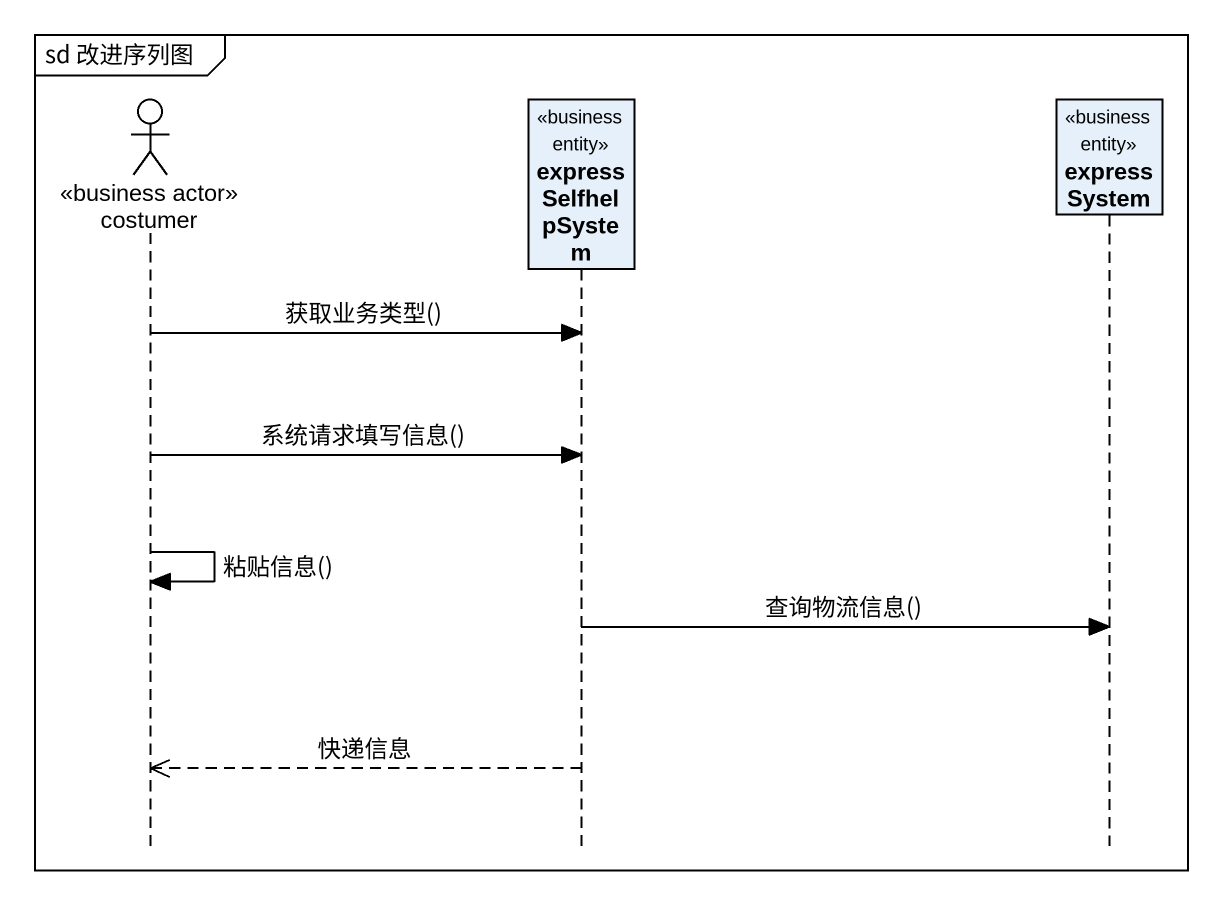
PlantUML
@startuml
mainframe sd 改进序列图
hide footbox
actor costumer <<business actor>>
participant expressSelfhelpSystem <<business entity>>
participant expressSystem <<business entity>>

costumer -> expressSelfhelpSystem : 获取业务类型()
costumer -> expressSelfhelpSystem : 系统请求填写信息()
costumer -> costumer : 粘贴信息()
expressSelfhelpSystem -> expressSystem : 查询物流信息()
expressSelfhelpSystem -->> costumer : 快递信息
@enduml
